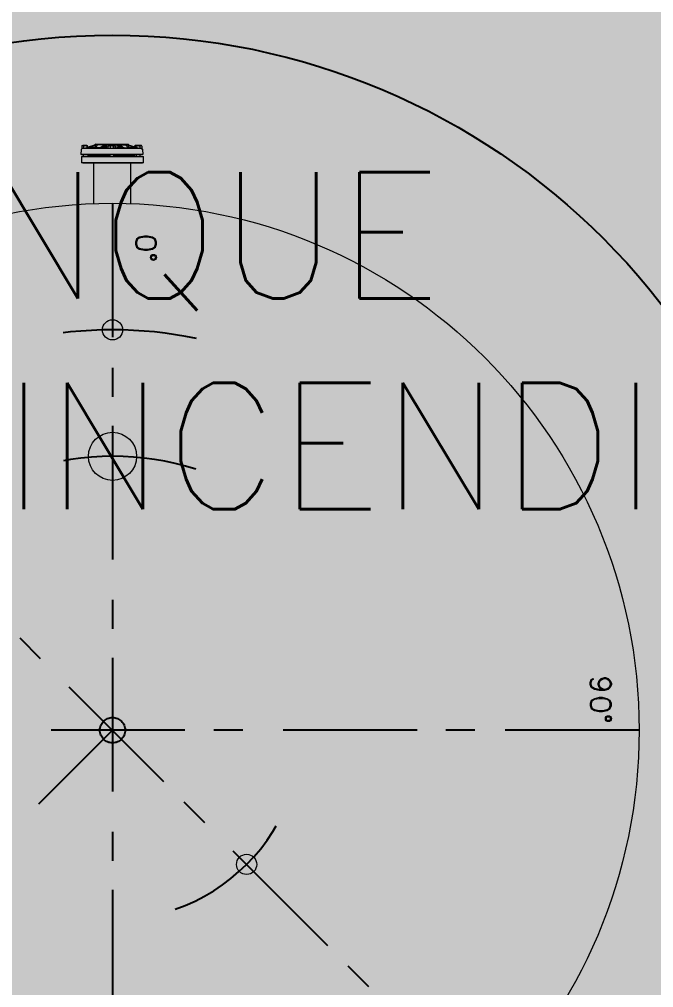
# Model space of a CAD drawing. Header units: millimetres. Extents: x 28 to 201, y 462 to 575.
# Drawn here: x 121.541 to 123.047, y 563.038 to 565.335 of the extents above; entities that cross this region are included whole.
import ezdxf

# ---------------------------------------------------------------- set-up
doc = ezdxf.new("R2010")
doc.units = ezdxf.units.MM
doc.linetypes.add('DASHDOT', pattern=[25.4, 12.7, -6.35, 0, -6.35])
for name, color, linetype in [('1- 3', 3, 'Continuous'), ('8 hatch 2', 104, 'Continuous'), ('ejes', 140, 'DASHDOT'), ('LINEA LIMITE DE ZONIFICACION', 2, 'Continuous')]:
    doc.layers.add(name, color=color, linetype=linetype)
doc.layers.add('3', color=3, linetype='Continuous', lineweight=30)
doc.styles.add('TEXTOS', font='romans.shx')

# ---------------------------------------------------------------- blocks, each defined once
blk = doc.blocks.new('tanke')
at = {"layer": '3', "lineweight": 20}
for points in [[(-0.0967, 1.1601), (-0.1012, 1.1553), (-0.1084, 1.1529), (-0.1109, 1.1529), (-0.1181, 1.1553), (-0.1226, 1.1601), (-0.125, 1.1674), (-0.125, 1.1698), (-0.1226, 1.1767), (-0.1181, 1.1815), (-0.1109, 1.184), (-0.1084, 1.184), (-0.1012, 1.1815), (-0.0967, 1.1767), (-0.0943, 1.1674), (-0.0943, 1.1553), (-0.0967, 1.1436), (-0.1012, 1.1363), (-0.1084, 1.1339), (-0.1133, 1.1339), (-0.1202, 1.1363), (-0.1226, 1.1412), (-0.1202, 1.1412), (-0.1181, 1.1363)], [(-0.1133, 1.1553), (-0.1202, 1.1601), (-0.1226, 1.1674), (-0.1226, 1.1698), (-0.1202, 1.1767), (-0.1133, 1.1815)], [(-0.1226, 1.1718), (-0.1181, 1.1791), (-0.1109, 1.1815), (-0.1084, 1.1815), (-0.1012, 1.1791), (-0.0967, 1.1718)], [(-0.106, 1.1815), (-0.0987, 1.1767), (-0.0967, 1.1674), (-0.0967, 1.1553), (-0.0987, 1.1436), (-0.1036, 1.1363)], [(-0.0632, 1.184), (-0.0705, 1.1815), (-0.0749, 1.1743), (-0.0773, 1.1626), (-0.0773, 1.1553), (-0.0749, 1.1436), (-0.0705, 1.1363), (-0.0632, 1.1339), (-0.0584, 1.1339), (-0.0515, 1.1363), (-0.0466, 1.1436), (-0.0442, 1.1553), (-0.0442, 1.1626), (-0.0466, 1.1743), (-0.0515, 1.1815), (-0.0584, 1.184), (-0.0632, 1.184)], [(-0.0681, 1.1815), (-0.0729, 1.1743), (-0.0749, 1.1626), (-0.0749, 1.1553), (-0.0729, 1.1436), (-0.0681, 1.1363)], [(-0.0515, 1.1791), (-0.0584, 1.1815), (-0.0632, 1.1815), (-0.0705, 1.1791)], [(-0.0535, 1.1363), (-0.0491, 1.1436), (-0.0466, 1.1553), (-0.0466, 1.1626), (-0.0491, 1.1743), (-0.0535, 1.1815)], [(-0.0967, 1.165), (-0.1012, 1.1577), (-0.1084, 1.1553), (-0.1109, 1.1553), (-0.1181, 1.1577), (-0.1226, 1.165)], [(-0.0967, 1.1674), (-0.0987, 1.1601), (-0.106, 1.1553)], [(-0.1012, 1.1387), (-0.1084, 1.1363), (-0.1133, 1.1363), (-0.1202, 1.1387)], [(-0.0705, 1.1387), (-0.0632, 1.1363), (-0.0584, 1.1363), (-0.0515, 1.1387)], [(-1.158, 0.1042), (-1.1652, 0.1018), (-1.1697, 0.0945), (-1.1721, 0.0828), (-1.1721, 0.0756), (-1.1697, 0.0634), (-1.1652, 0.0566), (-1.158, 0.0542), (-1.1531, 0.0542), (-1.1458, 0.0566), (-1.1414, 0.0634), (-1.139, 0.0756), (-1.139, 0.0828), (-1.1414, 0.0945), (-1.1458, 0.1018), (-1.1531, 0.1042), (-1.158, 0.1042)], [(-1.1628, 0.1018), (-1.1672, 0.0945), (-1.1697, 0.0828), (-1.1697, 0.0756), (-1.1672, 0.0634), (-1.1628, 0.0566)], [(-1.1458, 0.0994), (-1.1531, 0.1018), (-1.158, 0.1018), (-1.1652, 0.0994)], [(-1.1483, 0.0566), (-1.1434, 0.0634), (-1.1414, 0.0756), (-1.1414, 0.0828), (-1.1434, 0.0945), (-1.1483, 0.1018)], [(-1.3871, 0.0672), (-1.3867, 0.0685), (-1.3859, 0.0693)], [(-1.3859, 0.0693), (-1.3871, 0.0685)], [(-1.3657, 0.0721), (-1.3657, -0.0753)], [(-1.3613, -0.0737), (-1.3613, 0.0733)], [(-1.3463, 0.0733), (-1.3613, 0.0733)], [(-1.3588, 0.0733), (-1.3613, 0.0709)], [(-1.3463, 0.0733), (-1.3463, -0.0737)], [(-1.3463, -0.0709), (-1.3463, 0.0709)], [(-1.3883, 0.0398), (-1.3839, 0.0523)], [(-1.3871, 0.0685), (-1.3871, 0.0672)], [(-1.3867, 0.066), (-1.3871, 0.0668), (-1.3871, 0.0672)], [(-1.3871, 0.0608), (-1.3867, 0.0624), (-1.3863, 0.064), (-1.3859, 0.0652)], [(-1.3871, 0.0608), (-1.3871, 0.0608)], [(-1.3871, 0.0543), (-1.3867, 0.0555), (-1.3859, 0.0563)], [(-1.3871, 0.0543), (-1.3871, 0.0535)], [(-1.3871, 0.0535), (-1.3859, 0.0523)], [(-1.3859, 0.0652), (-1.3867, 0.066)], [(-1.3807, 0.0652), (-1.3859, 0.0652)], [(-1.3819, 0.0563), (-1.3859, 0.0563)], [(-1.3819, 0.0563), (-1.3859, 0.0563)], [(-1.3819, 0.0563), (-1.3859, 0.0563)], [(-1.3819, 0.0563), (-1.3859, 0.0563)], [(-1.3819, 0.0563), (-1.3859, 0.0563)], [(-1.3835, 0.0523), (-1.3859, 0.0523)], [(-1.3807, 0.0378), (-1.3807, 0.0382), (-1.3811, 0.0386), (-1.3815, 0.0386), (-1.3819, 0.039), (-1.3827, 0.039), (-1.3831, 0.039), (-1.3831, 0.0519)], [(-1.3807, 0.0026), (-1.3807, 0.0685)], [(-1.3613, 0.0656), (-1.3657, 0.0656)], [(-1.3657, 0.0559), (-1.3613, 0.0559)], [(-1.3649, 0.0034), (-1.3649, 0.0519)], [(-1.1652, 0.059), (-1.158, 0.0566), (-1.1531, 0.0566), (-1.1458, 0.059)], [(-1.3908, -0.0398), (-1.3908, 0.037)], [(-1.3891, 0.0361), (-1.3891, 0.0361), (-1.3891, 0.0353), (-1.3891, 0.0333), (-1.3895, 0.0325)], [(-1.3891, 0.0176), (-1.3891, 0.0176), (-1.3891, 0.0325), (-1.3895, 0.0325), (-1.3891, 0.0333), (-1.3891, 0.0353)], [(-1.3891, 0.0329), (-1.3895, 0.0325)], [(-1.3891, 0.0325), (-1.3895, 0.0325)], [(-1.3891, 0.0325), (-1.3895, 0.0325)], [(-1.3891, 0.039), (-1.3891, 0.0361), (-1.3891, 0.0366)], [(-1.3891, 0.0361), (-1.3891, 0.0361), (-1.3891, 0.0366), (-1.3887, 0.037)], [(-1.3891, 0.0361), (-1.3891, 0.0361)], [(-1.3819, 0.0361), (-1.3863, 0.0337), (-1.3891, 0.0325)], [(-1.3891, 0.0361), (-1.3891, 0.0353)], [(-1.3819, 0.0256), (-1.3819, 0.0361)], [(-1.3649, 0.0361), (-1.3657, 0.0361)], [(-1.2498, 0.0438), (-1.3463, 0.0438)], [(-1.3891, 0.0155), (-1.3891, 0.0123), (-1.3895, 0.0099)], [(-1.3895, 0.0099), (-1.3895, 0.0103), (-1.3895, 0.0107)], [(-1.3891, 0.0103), (-1.3895, 0.0099)], [(-1.3891, 0.0176), (-1.3871, 0.0184)], [(-1.3891, 0.0176), (-1.3891, 0.0176)], [(-1.3887, 0.0168), (-1.3891, 0.0168), (-1.3891, 0.0172), (-1.3891, 0.0176)], [(-1.3859, 0.0026), (-1.3867, 0.0038), (-1.3871, 0.0046), (-1.3871, 0.005), (-1.3867, 0.0063), (-1.3859, 0.0071)], [(-1.3859, 0.0071), (-1.3871, 0.0059)], [(-1.3871, 0.0059), (-1.3871, 0.005)], [(-1.3871, 0.005), (-1.3871, -0.0014)], [(-1.3867, -0.0002), (-1.3867, 0.0014), (-1.3859, 0.0026), (-1.3807, 0.0026), (-1.3807, 0.0022)], [(-1.3807, 0.0026), (-1.3859, 0.0026)], [(-1.3807, 0.0026), (-1.3859, 0.0026)], [(-1.3831, 0.0143), (-1.3831, 0.0208)], [(-1.3819, 0.0115), (-1.3815, 0.0115), (-1.3811, 0.0115), (-1.3811, 0.0119), (-1.3807, 0.0119)], [(-1.3819, 0.0071), (-1.3819, 0.0115)], [(-1.3807, 0.0026), (-1.3807, 0.0026)], [(-1.3807, -0.0055), (-1.3807, 0.0022)], [(-1.3613, 0.0034), (-1.3657, 0.0034)], [(-1.3891, -0.0131), (-1.3895, -0.0131)], [(-1.3891, -0.0188), (-1.3891, -0.0151), (-1.3895, -0.0131)], [(-1.3895, -0.0131), (-1.3895, -0.0135), (-1.3895, -0.0139)], [(-1.3891, -0.0208), (-1.3891, -0.0208), (-1.3891, -0.0353), (-1.3895, -0.0353), (-1.3891, -0.0366), (-1.3891, -0.0382)], [(-1.3891, -0.0168), (-1.3891, -0.0168)], [(-1.3887, -0.0196), (-1.3891, -0.0196), (-1.3891, -0.02), (-1.3891, -0.0204)], [(-1.3891, -0.0208), (-1.3871, -0.0212)], [(-1.3871, -0.0014), (-1.3867, -0.0002)], [(-1.3871, -0.0079), (-1.3867, -0.0071), (-1.3859, -0.0059)], [(-1.3871, -0.0079), (-1.3871, -0.0091)], [(-1.3871, -0.0091), (-1.3859, -0.0103)], [(-1.3807, -0.0103), (-1.3859, -0.0103)], [(-1.3831, -0.0176), (-1.3831, -0.0236)], [(-1.3819, -0.0155), (-1.3819, -0.0103)], [(-1.3819, -0.0143), (-1.3815, -0.0143), (-1.3815, -0.0147), (-1.3811, -0.0147), (-1.3807, -0.0147), (-1.3807, -0.0151)], [(-1.3807, -0.0055), (-1.3807, -0.0059)], [(-1.3807, -0.0713), (-1.3807, -0.0059)], [(-1.3657, -0.0067), (-1.3613, -0.0067)], [(-1.3649, -0.0551), (-1.3649, -0.0067)], [(-1.3891, -0.0361), (-1.3895, -0.0353)], [(-1.3891, -0.0353), (-1.3895, -0.0353)], [(-1.3891, -0.0353), (-1.3895, -0.0353)], [(-1.3891, -0.0394), (-1.3891, -0.0394), (-1.3891, -0.0382), (-1.3891, -0.0366), (-1.3895, -0.0353)], [(-1.3819, -0.039), (-1.3863, -0.037), (-1.3891, -0.0353)], [(-1.3891, -0.0394), (-1.3891, -0.0382)], [(-1.3891, -0.039), (-1.3891, -0.039), (-1.3891, -0.0394), (-1.3887, -0.0402)], [(-1.3891, -0.0394), (-1.3891, -0.0394), (-1.3891, -0.0422)], [(-1.3891, -0.0398), (-1.3839, -0.0551)], [(-1.3831, -0.0547), (-1.3831, -0.0418), (-1.3827, -0.0418), (-1.3819, -0.0418), (-1.3815, -0.0418), (-1.3811, -0.0414), (-1.3807, -0.0414), (-1.3807, -0.041)], [(-1.3819, -0.0289), (-1.3819, -0.039)], [(-1.3649, -0.0394), (-1.3657, -0.0394)], [(-1.2498, -0.0442), (-1.3463, -0.0442)], [(-1.3871, -0.0604), (-1.3863, -0.0596)], [(-1.3871, -0.0612), (-1.3871, -0.0604)], [(-1.3871, -0.0612), (-1.3867, -0.062), (-1.3863, -0.0628)], [(-1.3863, -0.0628), (-1.3867, -0.064), (-1.3871, -0.0652), (-1.3871, -0.066)], [(-1.3871, -0.0709), (-1.3871, -0.066)], [(-1.3871, -0.0664), (-1.3871, -0.0672), (-1.3867, -0.0685), (-1.3863, -0.0693)], [(-1.3863, -0.0628), (-1.3867, -0.064)], [(-1.3807, -0.0681), (-1.3867, -0.0681)], [(-1.3819, -0.0596), (-1.3863, -0.0596)], [(-1.3819, -0.0596), (-1.3859, -0.0596)], [(-1.3819, -0.0596), (-1.3859, -0.0596)], [(-1.3835, -0.0551), (-1.3839, -0.0551)], [(-1.3657, -0.0588), (-1.3613, -0.0588)], [(-1.3613, -0.0689), (-1.3657, -0.0689)], [(-1.3871, -0.0709), (-1.3871, -0.0709), (-1.3867, -0.0701)], [(-1.3871, -0.0717), (-1.3871, -0.0709)], [(-1.3871, -0.0709), (-1.3867, -0.0721), (-1.3863, -0.0729)], [(-1.3863, -0.0729), (-1.3871, -0.0717)], [(-1.3863, -0.0693), (-1.3867, -0.0701)], [(-1.3863, -0.0725), (-1.3807, -0.0725), (-1.3807, -0.0713)], [(-1.3613, -0.0737), (-1.3463, -0.0737)]]:
    blk.add_lwpolyline(points, dxfattribs=at)
for points, knots in [([(0, 1.2498), (-0.6905, 1.2498), (-1.2502, 0.6902), (-1.2502, 0), (-1.2502, -0.6902), (-0.6905, -1.2498), (0, -1.2498), (0.6905, -1.2498), (1.2502, -0.6902), (1.2502, 0), (1.2502, 0.6902), (0.6905, 1.2498), (0, 1.2498)], [0, 0, 0, 0, 1, 1, 1, 2, 2, 2, 3, 3, 3, 4, 4, 4, 4]), ([(-0.0204, 1.1769), (-0.0204, 1.1808), (-0.0236, 1.184), (-0.0275, 1.184), (-0.0314, 1.184), (-0.0345, 1.1808), (-0.0345, 1.1769), (-0.0345, 1.173), (-0.0314, 1.1698), (-0.0275, 1.1698), (-0.0236, 1.1698), (-0.0204, 1.173), (-0.0204, 1.1769)], [0, 0, 0, 0, 1, 1, 1, 2, 2, 2, 3, 3, 3, 4, 4, 4, 4]), ([(-0.0228, 1.1769), (-0.0228, 1.1795), (-0.0249, 1.1815), (-0.0275, 1.1815), (-0.03, 1.1815), (-0.0321, 1.1795), (-0.0321, 1.1769), (-0.0321, 1.1743), (-0.03, 1.1723), (-0.0275, 1.1723), (-0.0249, 1.1723), (-0.0228, 1.1743), (-0.0228, 1.1769)], [0, 0, 0, 0, 1, 1, 1, 2, 2, 2, 3, 3, 3, 4, 4, 4, 4]), ([(0.3183, 0.3423), (0.305, 0.3423), (0.2942, 0.3315), (0.2942, 0.3183), (0.2942, 0.305), (0.305, 0.2942), (0.3183, 0.2942), (0.3315, 0.2942), (0.3423, 0.305), (0.3423, 0.3183), (0.3423, 0.3315), (0.3315, 0.3423), (0.3183, 0.3423)], [0, 0, 0, 0, 1, 1, 1, 2, 2, 2, 3, 3, 3, 4, 4, 4, 4]), ([(-1.1147, 0.0972), (-1.1147, 0.1011), (-1.1179, 0.1042), (-1.1218, 0.1042), (-1.1257, 0.1042), (-1.1289, 0.1011), (-1.1289, 0.0972), (-1.1289, 0.0933), (-1.1257, 0.0901), (-1.1218, 0.0901), (-1.1179, 0.0901), (-1.1147, 0.0933), (-1.1147, 0.0972)], [0, 0, 0, 0, 1, 1, 1, 2, 2, 2, 3, 3, 3, 4, 4, 4, 4]), ([(-1.1172, 0.0972), (-1.1172, 0.0997), (-1.1192, 0.1018), (-1.1218, 0.1018), (-1.1244, 0.1018), (-1.1264, 0.0997), (-1.1264, 0.0972), (-1.1264, 0.0946), (-1.1244, 0.0925), (-1.1218, 0.0925), (-1.1192, 0.0925), (-1.1172, 0.0946), (-1.1172, 0.0972)], [0, 0, 0, 0, 1, 1, 1, 2, 2, 2, 3, 3, 3, 4, 4, 4, 4]), ([(-1.3859, 0.0693), (-1.3859, 0.0693), (-1.3867, 0.0685), (-1.3867, 0.0685), (-1.3867, 0.0685), (-1.3871, 0.0672), (-1.3871, 0.0672), (-1.3871, 0.0672), (-1.3867, 0.0685), (-1.3867, 0.0685), (-1.3867, 0.0685), (-1.3859, 0.0693), (-1.3859, 0.0693), (-1.3859, 0.0693), (-1.3807, 0.0693), (-1.3807, 0.0693), (-1.3807, 0.0693), (-1.3807, 0.0685), (-1.3807, 0.0685)], [0, 0, 0, 0, 1, 1, 1, 2, 2, 2, 3, 3, 3, 4, 4, 4, 5, 5, 5, 6, 6, 6, 6]), ([(-1.3807, 0.0685), (-1.3807, 0.0685), (-1.3782, 0.0709), (-1.3782, 0.0709), (-1.3782, 0.0709), (-1.3807, 0.0685), (-1.3807, 0.0685), (-1.3807, 0.0685), (-1.3782, 0.0709), (-1.3782, 0.0709), (-1.3782, 0.0709), (-1.3657, 0.0721), (-1.3657, 0.0721)], [0, 0, 0, 0, 1, 1, 1, 2, 2, 2, 3, 3, 3, 4, 4, 4, 4]), ([(-1.3613, 0.0709), (-1.3613, 0.0709), (-1.3613, -0.0737), (-1.3613, -0.0737), (-1.3613, -0.0737), (-1.3613, 0.0709), (-1.3613, 0.0709)], [0, 0, 0, 0, 1, 1, 1, 2, 2, 2, 2]), ([(-1.3807, 0.0576), (-1.3807, 0.0576), (-1.3831, 0.0519), (-1.3831, 0.0519), (-1.3831, 0.0519), (-1.3807, 0.0576), (-1.3807, 0.0576), (-1.3807, 0.0576), (-1.3831, 0.0519), (-1.3831, 0.0519), (-1.3831, 0.0519), (-1.3883, 0.0361), (-1.3883, 0.0361), (-1.3883, 0.0361), (-1.3887, 0.0345), (-1.3887, 0.0345), (-1.3887, 0.0345), (-1.3891, 0.0337), (-1.3891, 0.0337)], [0, 0, 0, 0, 1, 1, 1, 2, 2, 2, 3, 3, 3, 4, 4, 4, 5, 5, 5, 6, 6, 6, 6]), ([(-1.3891, 0.0361), (-1.3891, 0.0361), (-1.3891, 0.0361), (-1.3891, 0.0361), (-1.3891, 0.0361), (-1.3891, 0.0366), (-1.3891, 0.0366), (-1.3891, 0.0366), (-1.3887, 0.037), (-1.3887, 0.037), (-1.3887, 0.037), (-1.3883, 0.0382), (-1.3883, 0.0382), (-1.3883, 0.0382), (-1.3831, 0.0535), (-1.3831, 0.0535), (-1.3831, 0.0535), (-1.3883, 0.0382), (-1.3883, 0.0382), (-1.3883, 0.0382), (-1.3887, 0.037), (-1.3887, 0.037)], [0, 0, 0, 0, 1, 1, 1, 2, 2, 2, 3, 3, 3, 4, 4, 4, 5, 5, 5, 6, 6, 6, 7, 7, 7, 7]), ([(-1.3807, 0.0612), (-1.3807, 0.0612), (-1.3831, 0.0535), (-1.3831, 0.0535), (-1.3831, 0.0535), (-1.3807, 0.0612), (-1.3807, 0.0612), (-1.3807, 0.0612), (-1.3831, 0.0535), (-1.3831, 0.0535), (-1.3831, 0.0535), (-1.3883, 0.0382), (-1.3883, 0.0382)], [0, 0, 0, 0, 1, 1, 1, 2, 2, 2, 3, 3, 3, 4, 4, 4, 4]), ([(-1.3871, 0.0672), (-1.3871, 0.0672), (-1.3871, 0.0608), (-1.3871, 0.0608), (-1.3871, 0.0608), (-1.3871, 0.0672), (-1.3871, 0.0672), (-1.3871, 0.0672), (-1.3871, 0.0608), (-1.3871, 0.0608), (-1.3871, 0.0608), (-1.3867, 0.0596), (-1.3867, 0.0596), (-1.3867, 0.0596), (-1.3867, 0.058), (-1.3867, 0.058), (-1.3867, 0.058), (-1.3859, 0.0563), (-1.3859, 0.0563), (-1.3859, 0.0563), (-1.3867, 0.058), (-1.3867, 0.058), (-1.3867, 0.058), (-1.3867, 0.0596), (-1.3867, 0.0596), (-1.3867, 0.0596), (-1.3871, 0.0608), (-1.3871, 0.0608)], [0, 0, 0, 0, 1, 1, 1, 2, 2, 2, 3, 3, 3, 4, 4, 4, 5, 5, 5, 6, 6, 6, 7, 7, 7, 8, 8, 8, 9, 9, 9, 9]), ([(-1.3871, 0.0608), (-1.3871, 0.0608), (-1.3871, 0.0543), (-1.3871, 0.0543), (-1.3871, 0.0543), (-1.3871, 0.0608), (-1.3871, 0.0608), (-1.3871, 0.0608), (-1.3871, 0.0543), (-1.3871, 0.0543), (-1.3871, 0.0543), (-1.3871, 0.0539), (-1.3871, 0.0539), (-1.3871, 0.0539), (-1.3867, 0.0531), (-1.3867, 0.0531), (-1.3867, 0.0531), (-1.3859, 0.0523), (-1.3859, 0.0523), (-1.3859, 0.0523), (-1.3867, 0.0531), (-1.3867, 0.0531), (-1.3867, 0.0531), (-1.3871, 0.0539), (-1.3871, 0.0539), (-1.3871, 0.0539), (-1.3871, 0.0543), (-1.3871, 0.0543)], [0, 0, 0, 0, 1, 1, 1, 2, 2, 2, 3, 3, 3, 4, 4, 4, 5, 5, 5, 6, 6, 6, 7, 7, 7, 8, 8, 8, 9, 9, 9, 9]), ([(-1.3859, 0.0563), (-1.3859, 0.0563), (-1.3867, 0.0555), (-1.3867, 0.0555), (-1.3867, 0.0555), (-1.3871, 0.0543), (-1.3871, 0.0543), (-1.3871, 0.0543), (-1.3867, 0.0555), (-1.3867, 0.0555), (-1.3867, 0.0555), (-1.3859, 0.0563), (-1.3859, 0.0563)], [0, 0, 0, 0, 1, 1, 1, 2, 2, 2, 3, 3, 3, 4, 4, 4, 4]), ([(-1.3613, 0.0547), (-1.3613, 0.0547), (-1.3637, 0.0519), (-1.3637, 0.0519), (-1.3637, 0.0519), (-1.3613, 0.0547), (-1.3613, 0.0547), (-1.3613, 0.0547), (-1.3637, 0.0519), (-1.3637, 0.0519), (-1.3637, 0.0519), (-1.3649, 0.0519), (-1.3649, 0.0519)], [0, 0, 0, 0, 1, 1, 1, 2, 2, 2, 3, 3, 3, 4, 4, 4, 4]), ([(-0.6498, 0.0571), (-0.6814, 0.0571), (-0.707, 0.0316), (-0.707, 0), (-0.707, -0.0316), (-0.6814, -0.0571), (-0.6498, -0.0571), (-0.6183, -0.0571), (-0.5927, -0.0316), (-0.5927, 0), (-0.5927, 0.0316), (-0.6183, 0.0571), (-0.6498, 0.0571)], [0, 0, 0, 0, 1, 1, 1, 2, 2, 2, 3, 3, 3, 4, 4, 4, 4]), ([(-1.3875, 0.0402), (-1.3875, 0.0402), (-1.3891, 0.039), (-1.3891, 0.039), (-1.3891, 0.039), (-1.3908, 0.037), (-1.3908, 0.037), (-1.3908, 0.037), (-1.3891, 0.039), (-1.3891, 0.039), (-1.3891, 0.039), (-1.3908, 0.037), (-1.3908, 0.037)], [0, 0, 0, 0, 1, 1, 1, 2, 2, 2, 3, 3, 3, 4, 4, 4, 4]), ([(-1.3891, 0.0329), (-1.3891, 0.0329), (-1.3895, 0.0325), (-1.3895, 0.0325), (-1.3895, 0.0325), (-1.3891, 0.0329), (-1.3891, 0.0329)], [0, 0, 0, 0, 1, 1, 1, 2, 2, 2, 2]), ([(-1.3891, 0.0329), (-1.3891, 0.0329), (-1.3891, 0.0325), (-1.3891, 0.0325), (-1.3891, 0.0325), (-1.3891, 0.0329), (-1.3891, 0.0329), (-1.3891, 0.0329), (-1.3891, 0.0325), (-1.3891, 0.0325)], [0, 0, 0, 0, 1, 1, 1, 2, 2, 2, 3, 3, 3, 3]), ([(-1.3891, 0.0176), (-1.3891, 0.0176), (-1.3891, 0.0176), (-1.3891, 0.0176), (-1.3891, 0.0176), (-1.3891, 0.0172), (-1.3891, 0.0172), (-1.3891, 0.0172), (-1.3891, 0.0168), (-1.3891, 0.0168), (-1.3891, 0.0168), (-1.3887, 0.0168), (-1.3887, 0.0168), (-1.3887, 0.0168), (-1.3883, 0.0172), (-1.3883, 0.0172), (-1.3883, 0.0172), (-1.3831, 0.024), (-1.3831, 0.024), (-1.3831, 0.024), (-1.3883, 0.0172), (-1.3883, 0.0172), (-1.3883, 0.0172), (-1.3887, 0.0168), (-1.3887, 0.0168)], [0, 0, 0, 0, 1, 1, 1, 2, 2, 2, 3, 3, 3, 4, 4, 4, 5, 5, 5, 6, 6, 6, 7, 7, 7, 8, 8, 8, 8]), ([(-1.3883, 0.0361), (-1.3883, 0.0361), (-1.3831, 0.039), (-1.3831, 0.039), (-1.3831, 0.039), (-1.3819, 0.0361), (-1.3819, 0.0361), (-1.3819, 0.0361), (-1.3831, 0.039), (-1.3831, 0.039), (-1.3831, 0.039), (-1.3819, 0.0361), (-1.3819, 0.0361)], [0, 0, 0, 0, 1, 1, 1, 2, 2, 2, 3, 3, 3, 4, 4, 4, 4]), ([(-1.3807, 0.0293), (-1.3807, 0.0293), (-1.3831, 0.024), (-1.3831, 0.024), (-1.3831, 0.024), (-1.3807, 0.0293), (-1.3807, 0.0293), (-1.3807, 0.0293), (-1.3831, 0.024), (-1.3831, 0.024), (-1.3831, 0.024), (-1.3883, 0.0172), (-1.3883, 0.0172)], [0, 0, 0, 0, 1, 1, 1, 2, 2, 2, 3, 3, 3, 4, 4, 4, 4]), ([(-1.3807, 0.0378), (-1.3807, 0.0378), (-1.3819, 0.0361), (-1.3819, 0.0361), (-1.3819, 0.0361), (-1.3807, 0.0378), (-1.3807, 0.0378), (-1.3807, 0.0378), (-1.3819, 0.0361), (-1.3819, 0.0361)], [0, 0, 0, 0, 1, 1, 1, 2, 2, 2, 3, 3, 3, 3]), ([(-0.9499, 0.024), (-0.9632, 0.024), (-0.974, 0.0133), (-0.974, 0), (-0.974, -0.0133), (-0.9632, -0.024), (-0.9499, -0.024), (-0.9366, -0.024), (-0.9259, -0.0133), (-0.9259, 0), (-0.9259, 0.0133), (-0.9366, 0.024), (-0.9499, 0.024)], [0, 0, 0, 0, 1, 1, 1, 2, 2, 2, 3, 3, 3, 4, 4, 4, 4]), ([(-1.3895, 0.0099), (-1.3895, 0.0099), (-1.3891, 0.0123), (-1.3891, 0.0123), (-1.3891, 0.0123), (-1.3891, 0.0155), (-1.3891, 0.0155), (-1.3891, 0.0155), (-1.3891, 0.0176), (-1.3891, 0.0176), (-1.3891, 0.0176), (-1.3891, 0.0155), (-1.3891, 0.0155)], [0, 0, 0, 0, 1, 1, 1, 2, 2, 2, 3, 3, 3, 4, 4, 4, 4]), ([(-1.3895, 0.0107), (-1.3895, 0.0107), (-1.3895, 0.0103), (-1.3895, 0.0103), (-1.3895, 0.0103), (-1.3895, 0.0099), (-1.3895, 0.0099), (-1.3895, 0.0099), (-1.3895, 0.0103), (-1.3895, 0.0103), (-1.3895, 0.0103), (-1.3895, 0.0107), (-1.3895, 0.0107)], [0, 0, 0, 0, 1, 1, 1, 2, 2, 2, 3, 3, 3, 4, 4, 4, 4]), ([(-1.3807, 0.0216), (-1.3807, 0.0216), (-1.3831, 0.0208), (-1.3831, 0.0208), (-1.3831, 0.0208), (-1.3807, 0.0216), (-1.3807, 0.0216), (-1.3807, 0.0216), (-1.3831, 0.0208), (-1.3831, 0.0208), (-1.3831, 0.0208), (-1.3883, 0.0135), (-1.3883, 0.0135), (-1.3883, 0.0135), (-1.3887, 0.0123), (-1.3887, 0.0123), (-1.3887, 0.0123), (-1.3891, 0.0115), (-1.3891, 0.0115)], [0, 0, 0, 0, 1, 1, 1, 2, 2, 2, 3, 3, 3, 4, 4, 4, 5, 5, 5, 6, 6, 6, 6]), ([(-1.3831, 0.0143), (-1.3831, 0.0143), (-1.3819, 0.0115), (-1.3819, 0.0115), (-1.3819, 0.0115), (-1.3831, 0.0143), (-1.3831, 0.0143), (-1.3831, 0.0143), (-1.3819, 0.0115), (-1.3819, 0.0115), (-1.3819, 0.0115), (-1.3863, 0.0107), (-1.3863, 0.0107), (-1.3863, 0.0107), (-1.3891, 0.0103), (-1.3891, 0.0103)], [0, 0, 0, 0, 1, 1, 1, 2, 2, 2, 3, 3, 3, 4, 4, 4, 5, 5, 5, 5]), ([(-1.3891, 0.0107), (-1.3891, 0.0107), (-1.3891, 0.0103), (-1.3891, 0.0103), (-1.3891, 0.0103), (-1.3891, 0.0107), (-1.3891, 0.0107), (-1.3891, 0.0107), (-1.3891, 0.0103), (-1.3891, 0.0103), (-1.3891, 0.0103), (-1.3891, -0.0155), (-1.3891, -0.0155)], [0, 0, 0, 0, 1, 1, 1, 2, 2, 2, 3, 3, 3, 4, 4, 4, 4]), ([(-1.3883, 0.0135), (-1.3883, 0.0135), (-1.3831, 0.0143), (-1.3831, 0.0143), (-1.3831, 0.0143), (-1.3807, 0.0119), (-1.3807, 0.0119), (-1.3807, 0.0119), (-1.3831, 0.0143), (-1.3831, 0.0143), (-1.3831, 0.0143), (-1.3807, 0.0119), (-1.3807, 0.0119)], [0, 0, 0, 0, 1, 1, 1, 2, 2, 2, 3, 3, 3, 4, 4, 4, 4]), ([(-1.3807, 0.0071), (-1.3807, 0.0071), (-1.3859, 0.0071), (-1.3859, 0.0071), (-1.3859, 0.0071), (-1.3867, 0.0063), (-1.3867, 0.0063), (-1.3867, 0.0063), (-1.3871, 0.005), (-1.3871, 0.005), (-1.3871, 0.005), (-1.3867, 0.0063), (-1.3867, 0.0063), (-1.3867, 0.0063), (-1.3859, 0.0071), (-1.3859, 0.0071)], [0, 0, 0, 0, 1, 1, 1, 2, 2, 2, 3, 3, 3, 4, 4, 4, 5, 5, 5, 5]), ([(-1.3859, 0.0071), (-1.3859, 0.0071), (-1.3867, 0.0063), (-1.3867, 0.0063), (-1.3867, 0.0063), (-1.3871, 0.005), (-1.3871, 0.005), (-1.3871, 0.005), (-1.3871, 0.0046), (-1.3871, 0.0046), (-1.3871, 0.0046), (-1.3867, 0.0038), (-1.3867, 0.0038), (-1.3867, 0.0038), (-1.3859, 0.0026), (-1.3859, 0.0026), (-1.3859, 0.0026), (-1.3867, 0.0038), (-1.3867, 0.0038), (-1.3867, 0.0038), (-1.3871, 0.0046), (-1.3871, 0.0046), (-1.3871, 0.0046), (-1.3871, 0.005), (-1.3871, 0.005), (-1.3871, 0.005), (-1.3867, 0.0063), (-1.3867, 0.0063), (-1.3867, 0.0063), (-1.3859, 0.0071), (-1.3859, 0.0071)], [0, 0, 0, 0, 1, 1, 1, 2, 2, 2, 3, 3, 3, 4, 4, 4, 5, 5, 5, 6, 6, 6, 7, 7, 7, 8, 8, 8, 9, 9, 9, 10, 10, 10, 10]), ([(-1.3859, -0.0059), (-1.3859, -0.0059), (-1.3863, -0.0046), (-1.3863, -0.0046), (-1.3863, -0.0046), (-1.3867, -0.0034), (-1.3867, -0.0034), (-1.3867, -0.0034), (-1.3871, -0.0018), (-1.3871, -0.0018), (-1.3871, -0.0018), (-1.3871, -0.0014), (-1.3871, -0.0014), (-1.3871, -0.0014), (-1.3867, -0.0002), (-1.3867, -0.0002), (-1.3867, -0.0002), (-1.3867, 0.0014), (-1.3867, 0.0014), (-1.3867, 0.0014), (-1.3859, 0.0026), (-1.3859, 0.0026), (-1.3859, 0.0026), (-1.3807, 0.0026), (-1.3807, 0.0026), (-1.3807, 0.0026), (-1.3859, 0.0026), (-1.3859, 0.0026)], [0, 0, 0, 0, 1, 1, 1, 2, 2, 2, 3, 3, 3, 4, 4, 4, 5, 5, 5, 6, 6, 6, 7, 7, 7, 8, 8, 8, 9, 9, 9, 9]), ([(-1.3895, -0.0131), (-1.3895, -0.0131), (-1.3891, -0.0151), (-1.3891, -0.0151), (-1.3891, -0.0151), (-1.3891, -0.0188), (-1.3891, -0.0188), (-1.3891, -0.0188), (-1.3891, -0.0208), (-1.3891, -0.0208), (-1.3891, -0.0208), (-1.3891, -0.0204), (-1.3891, -0.0204), (-1.3891, -0.0204), (-1.3891, -0.0208), (-1.3891, -0.0208), (-1.3891, -0.0208), (-1.3891, -0.0188), (-1.3891, -0.0188)], [0, 0, 0, 0, 1, 1, 1, 2, 2, 2, 3, 3, 3, 4, 4, 4, 5, 5, 5, 6, 6, 6, 6]), ([(-1.3895, -0.0139), (-1.3895, -0.0139), (-1.3895, -0.0135), (-1.3895, -0.0135), (-1.3895, -0.0135), (-1.3895, -0.0131), (-1.3895, -0.0131), (-1.3895, -0.0131), (-1.3895, -0.0135), (-1.3895, -0.0135), (-1.3895, -0.0135), (-1.3895, -0.0139), (-1.3895, -0.0139)], [0, 0, 0, 0, 1, 1, 1, 2, 2, 2, 3, 3, 3, 4, 4, 4, 4]), ([(-1.3891, -0.0139), (-1.3891, -0.0139), (-1.3891, -0.0131), (-1.3891, -0.0131), (-1.3891, -0.0131), (-1.3891, -0.0139), (-1.3891, -0.0139), (-1.3891, -0.0139), (-1.3891, -0.0131), (-1.3891, -0.0131)], [0, 0, 0, 0, 1, 1, 1, 2, 2, 2, 3, 3, 3, 3]), ([(-1.3831, -0.0176), (-1.3831, -0.0176), (-1.3819, -0.0143), (-1.3819, -0.0143), (-1.3819, -0.0143), (-1.3831, -0.0176), (-1.3831, -0.0176), (-1.3831, -0.0176), (-1.3819, -0.0143), (-1.3819, -0.0143), (-1.3819, -0.0143), (-1.3863, -0.0135), (-1.3863, -0.0135), (-1.3863, -0.0135), (-1.3891, -0.0131), (-1.3891, -0.0131)], [0, 0, 0, 0, 1, 1, 1, 2, 2, 2, 3, 3, 3, 4, 4, 4, 5, 5, 5, 5]), ([(-1.3807, -0.0248), (-1.3807, -0.0248), (-1.3831, -0.0236), (-1.3831, -0.0236), (-1.3831, -0.0236), (-1.3807, -0.0248), (-1.3807, -0.0248), (-1.3807, -0.0248), (-1.3831, -0.0236), (-1.3831, -0.0236), (-1.3831, -0.0236), (-1.3883, -0.0164), (-1.3883, -0.0164), (-1.3883, -0.0164), (-1.3887, -0.0155), (-1.3887, -0.0155), (-1.3887, -0.0155), (-1.3891, -0.0147), (-1.3891, -0.0147)], [0, 0, 0, 0, 1, 1, 1, 2, 2, 2, 3, 3, 3, 4, 4, 4, 5, 5, 5, 6, 6, 6, 6]), ([(-1.3891, -0.0208), (-1.3891, -0.0208), (-1.3891, -0.0204), (-1.3891, -0.0204), (-1.3891, -0.0204), (-1.3891, -0.02), (-1.3891, -0.02), (-1.3891, -0.02), (-1.3891, -0.0196), (-1.3891, -0.0196), (-1.3891, -0.0196), (-1.3887, -0.0196), (-1.3887, -0.0196), (-1.3887, -0.0196), (-1.3883, -0.02), (-1.3883, -0.02), (-1.3883, -0.02), (-1.3831, -0.0273), (-1.3831, -0.0273), (-1.3831, -0.0273), (-1.3883, -0.02), (-1.3883, -0.02), (-1.3883, -0.02), (-1.3887, -0.0196), (-1.3887, -0.0196)], [0, 0, 0, 0, 1, 1, 1, 2, 2, 2, 3, 3, 3, 4, 4, 4, 5, 5, 5, 6, 6, 6, 7, 7, 7, 8, 8, 8, 8]), ([(-1.3891, -0.0208), (-1.3891, -0.0208), (-1.3891, -0.0204), (-1.3891, -0.0204), (-1.3891, -0.0204), (-1.3891, -0.0208), (-1.3891, -0.0208), (-1.3891, -0.0208), (-1.3891, -0.0204), (-1.3891, -0.0204)], [0, 0, 0, 0, 1, 1, 1, 2, 2, 2, 3, 3, 3, 3]), ([(-1.3883, -0.0164), (-1.3883, -0.0164), (-1.3831, -0.0176), (-1.3831, -0.0176), (-1.3831, -0.0176), (-1.3807, -0.0151), (-1.3807, -0.0151), (-1.3807, -0.0151), (-1.3831, -0.0176), (-1.3831, -0.0176), (-1.3831, -0.0176), (-1.3807, -0.0151), (-1.3807, -0.0151)], [0, 0, 0, 0, 1, 1, 1, 2, 2, 2, 3, 3, 3, 4, 4, 4, 4]), ([(-1.3807, -0.0325), (-1.3807, -0.0325), (-1.3831, -0.0273), (-1.3831, -0.0273), (-1.3831, -0.0273), (-1.3807, -0.0325), (-1.3807, -0.0325), (-1.3807, -0.0325), (-1.3831, -0.0273), (-1.3831, -0.0273), (-1.3831, -0.0273), (-1.3883, -0.02), (-1.3883, -0.02)], [0, 0, 0, 0, 1, 1, 1, 2, 2, 2, 3, 3, 3, 4, 4, 4, 4]), ([(-1.3871, -0.0014), (-1.3871, -0.0014), (-1.3871, -0.0079), (-1.3871, -0.0079), (-1.3871, -0.0079), (-1.3871, -0.0014), (-1.3871, -0.0014), (-1.3871, -0.0014), (-1.3871, -0.0079), (-1.3871, -0.0079), (-1.3871, -0.0079), (-1.3871, -0.0083), (-1.3871, -0.0083), (-1.3871, -0.0083), (-1.3867, -0.0091), (-1.3867, -0.0091), (-1.3867, -0.0091), (-1.3859, -0.0103), (-1.3859, -0.0103), (-1.3859, -0.0103), (-1.3867, -0.0091), (-1.3867, -0.0091), (-1.3867, -0.0091), (-1.3871, -0.0083), (-1.3871, -0.0083), (-1.3871, -0.0083), (-1.3871, -0.0079), (-1.3871, -0.0079)], [0, 0, 0, 0, 1, 1, 1, 2, 2, 2, 3, 3, 3, 4, 4, 4, 5, 5, 5, 6, 6, 6, 7, 7, 7, 8, 8, 8, 9, 9, 9, 9]), ([(-1.3859, -0.0059), (-1.3859, -0.0059), (-1.3867, -0.0071), (-1.3867, -0.0071), (-1.3867, -0.0071), (-1.3871, -0.0079), (-1.3871, -0.0079), (-1.3871, -0.0079), (-1.3867, -0.0071), (-1.3867, -0.0071), (-1.3867, -0.0071), (-1.3859, -0.0059), (-1.3859, -0.0059), (-1.3859, -0.0059), (-1.3807, -0.0059), (-1.3807, -0.0059)], [0, 0, 0, 0, 1, 1, 1, 2, 2, 2, 3, 3, 3, 4, 4, 4, 5, 5, 5, 5]), ([(-1.3908, -0.0398), (-1.3908, -0.0398), (-1.3891, -0.0422), (-1.3891, -0.0422), (-1.3891, -0.0422), (-1.3908, -0.0398), (-1.3908, -0.0398), (-1.3908, -0.0398), (-1.3891, -0.0422), (-1.3891, -0.0422)], [0, 0, 0, 0, 1, 1, 1, 2, 2, 2, 3, 3, 3, 3]), ([(-1.3891, -0.0361), (-1.3891, -0.0361), (-1.3895, -0.0353), (-1.3895, -0.0353), (-1.3895, -0.0353), (-1.3891, -0.0361), (-1.3891, -0.0361)], [0, 0, 0, 0, 1, 1, 1, 2, 2, 2, 2]), ([(-1.3891, -0.0361), (-1.3891, -0.0361), (-1.3891, -0.0353), (-1.3891, -0.0353), (-1.3891, -0.0353), (-1.3891, -0.0361), (-1.3891, -0.0361), (-1.3891, -0.0361), (-1.3891, -0.0353), (-1.3891, -0.0353)], [0, 0, 0, 0, 1, 1, 1, 2, 2, 2, 3, 3, 3, 3]), ([(-1.3891, -0.0366), (-1.3891, -0.0366), (-1.3887, -0.0378), (-1.3887, -0.0378), (-1.3887, -0.0378), (-1.3883, -0.039), (-1.3883, -0.039), (-1.3883, -0.039), (-1.3883, -0.0394), (-1.3883, -0.0394), (-1.3883, -0.0394), (-1.3831, -0.0547), (-1.3831, -0.0547), (-1.3831, -0.0547), (-1.3807, -0.0608), (-1.3807, -0.0608), (-1.3807, -0.0608), (-1.3831, -0.0547), (-1.3831, -0.0547), (-1.3831, -0.0547), (-1.3807, -0.0608), (-1.3807, -0.0608)], [0, 0, 0, 0, 1, 1, 1, 2, 2, 2, 3, 3, 3, 4, 4, 4, 5, 5, 5, 6, 6, 6, 7, 7, 7, 7]), ([(-1.3891, -0.0394), (-1.3891, -0.0394), (-1.3891, -0.039), (-1.3891, -0.039), (-1.3891, -0.039), (-1.3891, -0.0394), (-1.3891, -0.0394), (-1.3891, -0.0394), (-1.3891, -0.039), (-1.3891, -0.039)], [0, 0, 0, 0, 1, 1, 1, 2, 2, 2, 3, 3, 3, 3]), ([(-1.3891, -0.0394), (-1.3891, -0.0394), (-1.3891, -0.039), (-1.3891, -0.039), (-1.3891, -0.039), (-1.3891, -0.0394), (-1.3891, -0.0394), (-1.3891, -0.0394), (-1.3887, -0.0402), (-1.3887, -0.0402), (-1.3887, -0.0402), (-1.3883, -0.0414), (-1.3883, -0.0414), (-1.3883, -0.0414), (-1.3831, -0.0563), (-1.3831, -0.0563), (-1.3831, -0.0563), (-1.3883, -0.0414), (-1.3883, -0.0414), (-1.3883, -0.0414), (-1.3887, -0.0402), (-1.3887, -0.0402)], [0, 0, 0, 0, 1, 1, 1, 2, 2, 2, 3, 3, 3, 4, 4, 4, 5, 5, 5, 6, 6, 6, 7, 7, 7, 7]), ([(-1.3883, -0.0394), (-1.3883, -0.0394), (-1.3831, -0.0418), (-1.3831, -0.0418), (-1.3831, -0.0418), (-1.3819, -0.039), (-1.3819, -0.039), (-1.3819, -0.039), (-1.3831, -0.0418), (-1.3831, -0.0418), (-1.3831, -0.0418), (-1.3819, -0.039), (-1.3819, -0.039)], [0, 0, 0, 0, 1, 1, 1, 2, 2, 2, 3, 3, 3, 4, 4, 4, 4]), ([(-1.3807, -0.0644), (-1.3807, -0.0644), (-1.3831, -0.0563), (-1.3831, -0.0563), (-1.3831, -0.0563), (-1.3807, -0.0644), (-1.3807, -0.0644), (-1.3807, -0.0644), (-1.3831, -0.0563), (-1.3831, -0.0563), (-1.3831, -0.0563), (-1.3883, -0.0414), (-1.3883, -0.0414)], [0, 0, 0, 0, 1, 1, 1, 2, 2, 2, 3, 3, 3, 4, 4, 4, 4]), ([(-1.3807, -0.041), (-1.3807, -0.041), (-1.3819, -0.039), (-1.3819, -0.039), (-1.3819, -0.039), (-1.3807, -0.041), (-1.3807, -0.041), (-1.3807, -0.041), (-1.3819, -0.039), (-1.3819, -0.039)], [0, 0, 0, 0, 1, 1, 1, 2, 2, 2, 3, 3, 3, 3]), ([(-1.3871, -0.066), (-1.3871, -0.066), (-1.3871, -0.0612), (-1.3871, -0.0612), (-1.3871, -0.0612), (-1.3871, -0.066), (-1.3871, -0.066), (-1.3871, -0.066), (-1.3871, -0.0612), (-1.3871, -0.0612), (-1.3871, -0.0612), (-1.3871, -0.0608), (-1.3871, -0.0608), (-1.3871, -0.0608), (-1.3867, -0.0604), (-1.3867, -0.0604), (-1.3867, -0.0604), (-1.3863, -0.0596), (-1.3863, -0.0596), (-1.3863, -0.0596), (-1.3867, -0.0604), (-1.3867, -0.0604), (-1.3867, -0.0604), (-1.3871, -0.0608), (-1.3871, -0.0608), (-1.3871, -0.0608), (-1.3871, -0.0612), (-1.3871, -0.0612)], [0, 0, 0, 0, 1, 1, 1, 2, 2, 2, 3, 3, 3, 4, 4, 4, 5, 5, 5, 6, 6, 6, 7, 7, 7, 8, 8, 8, 9, 9, 9, 9]), ([(-1.3863, -0.0628), (-1.3863, -0.0628), (-1.3867, -0.062), (-1.3867, -0.062), (-1.3867, -0.062), (-1.3871, -0.0612), (-1.3871, -0.0612), (-1.3871, -0.0612), (-1.3867, -0.062), (-1.3867, -0.062), (-1.3867, -0.062), (-1.3863, -0.0628), (-1.3863, -0.0628)], [0, 0, 0, 0, 1, 1, 1, 2, 2, 2, 3, 3, 3, 4, 4, 4, 4]), ([(-1.3871, -0.066), (-1.3871, -0.066), (-1.3871, -0.0709), (-1.3871, -0.0709), (-1.3871, -0.0709), (-1.3871, -0.066), (-1.3871, -0.066), (-1.3871, -0.066), (-1.3871, -0.0652), (-1.3871, -0.0652)], [0, 0, 0, 0, 1, 1, 1, 2, 2, 2, 3, 3, 3, 3]), ([(-1.3859, -0.0596), (-1.3859, -0.0596), (-1.3819, -0.0596), (-1.3819, -0.0596), (-1.3819, -0.0596), (-1.3859, -0.0596), (-1.3859, -0.0596)], [0, 0, 0, 0, 1, 1, 1, 2, 2, 2, 2]), ([(-1.3613, -0.0576), (-1.3613, -0.0576), (-1.3637, -0.0551), (-1.3637, -0.0551), (-1.3637, -0.0551), (-1.3613, -0.0576), (-1.3613, -0.0576), (-1.3613, -0.0576), (-1.3637, -0.0551), (-1.3637, -0.0551), (-1.3637, -0.0551), (-1.3649, -0.0551), (-1.3649, -0.0551)], [0, 0, 0, 0, 1, 1, 1, 2, 2, 2, 3, 3, 3, 4, 4, 4, 4]), ([(-1.3863, -0.0729), (-1.3863, -0.0729), (-1.3867, -0.0721), (-1.3867, -0.0721), (-1.3867, -0.0721), (-1.3871, -0.0709), (-1.3871, -0.0709), (-1.3871, -0.0709), (-1.3867, -0.0721), (-1.3867, -0.0721), (-1.3867, -0.0721), (-1.3863, -0.0729), (-1.3863, -0.0729)], [0, 0, 0, 0, 1, 1, 1, 2, 2, 2, 3, 3, 3, 4, 4, 4, 4]), ([(-1.3807, -0.0713), (-1.3807, -0.0713), (-1.3782, -0.0741), (-1.3782, -0.0741), (-1.3782, -0.0741), (-1.3807, -0.0713), (-1.3807, -0.0713), (-1.3807, -0.0713), (-1.3782, -0.0741), (-1.3782, -0.0741), (-1.3782, -0.0741), (-1.3657, -0.0753), (-1.3657, -0.0753)], [0, 0, 0, 0, 1, 1, 1, 2, 2, 2, 3, 3, 3, 4, 4, 4, 4])]:
    blk.add_open_spline(points, degree=3, knots=knots, dxfattribs=at)
for points in [[(-1.386, 0.0652), (-1.3867, 0.0638), (-1.3871, 0.0623), (-1.3871, 0.0608)], [(-1.3891, 0.0339), (-1.3892, 0.0337), (-1.3892, 0.0335), (-1.3893, 0.0333)], [(-1.3893, 0.0118), (-1.3894, 0.0116), (-1.3894, 0.0114), (-1.3895, 0.0111)], [(-1.386, 0.0031), (-1.3875, 0.0004), (-1.3875, -0.0028), (-1.386, -0.0055)], [(-1.3895, -0.0136), (-1.3894, -0.0138), (-1.3894, -0.014), (-1.3893, -0.0142)], [(-1.3893, -0.0357), (-1.3892, -0.0359), (-1.3892, -0.0361), (-1.3891, -0.0363)], [(-1.3871, -0.066), (-1.3871, -0.0672), (-1.3868, -0.0683), (-1.3863, -0.0693)]]:
    blk.add_open_spline(points, degree=3, dxfattribs=at)
at = {"layer": 'ejes', "ltscale": 0.025}
for points in [[(0.0002, 1.2498), (0.0002, 0.9291)], [(0.0002, 0.8601), (0.0002, 0.7914)], [(0.0002, 0.7227), (0.0002, 0.3782)], [(0.6088, 0.608), (0.56, 0.5596)], [(0.5115, 0.5107), (0.268, 0.2676)], [(0.0002, 0.3096), (0.0002, 0.2405)], [(0.2195, 0.2187), (0.1706, 0.1702)], [(0.0002, 0.1718), (0.0002, -0.1723)], [(0.1222, 0.1214), (-0.1214, -0.1218)], [(-1.2498, -0.0002), (-0.9291, -0.0002)], [(-0.8601, -0.0002), (-0.7914, -0.0002)], [(-0.7223, -0.0002), (-0.3782, -0.0002)], [(-0.3096, -0.0002), (-0.2405, -0.0002)], [(-0.1718, -0.0002), (0.1723, -0.0002)], [(0.1747, -0.1747), (0.0002, -0.0002)], [(0.2413, -0.0002), (0.31, -0.0002)], [(0.379, -0.0002), (0.7231, -0.0002)], [(-0.1698, -0.1706), (-0.2187, -0.2191)]]:
    blk.add_lwpolyline(points, dxfattribs=at)
for points in [[(0.4248, 0.1489), (0.3795, 0.278), (0.278, 0.3795), (0.1489, 0.4248)], [(-0.9291, 0.1989), (-0.9571, 0.0678), (-0.9571, -0.0678), (-0.9291, -0.1989)], [(-0.6193, 0.1976), (-0.6603, 0.0691), (-0.6603, -0.0691), (-0.6193, -0.1976)]]:
    blk.add_open_spline(points, degree=3, dxfattribs=at)
blk.add_open_spline([(0, 0.0301), (-0.0166, 0.0301), (-0.0301, 0.0166), (-0.0301, 0), (-0.0301, -0.0166), (-0.0166, -0.0301), (0, -0.0301), (0.0166, -0.0301), (0.0301, -0.0166), (0.0301, 0), (0.0301, 0.0166), (0.0166, 0.0301), (0, 0.0301)], degree=3, knots=[0, 0, 0, 0, 1, 1, 1, 2, 2, 2, 3, 3, 3, 4, 4, 4, 4], dxfattribs=at)
blk = doc.blocks.new('CTOBOM')
at = {"color": 0, "ltscale": 0.075}
blk.add_circle((1.7992, -1.7992), 1.6492, dxfattribs=at)
at = {"color": 0}
blk.add_blockref('tanke', (1.799, -1.7988), dxfattribs=at)
blk = doc.blocks.new('zonas hatch')
at = {"layer": '8 hatch 2', "ltscale": 2, "transparency": 33554483}
h = blk.add_hatch(color=6, dxfattribs=at)
h.dxf.hatch_style = 1
h.paths.add_polyline_path([(79.8405, 79.605), (60.15, 79.605), (60.15, 62.2609), (84.4994, 62.2609)])

msp = doc.modelspace()

# ---------------------------------------------------------------- block references
at = {"color": 1}
msp.add_blockref('zonas hatch', (43.7209, 485.8423), dxfattribs=at)
at = {"layer": '1- 3', "rotation": 270}
msp.add_blockref('CTOBOM', (123.5614, 565.4474), dxfattribs=at)

# ---------------------------------------------------------------- texts
at = {"layer": 'LINEA LIMITE DE ZONIFICACION', "color": 2, "ltscale": 0.01, "insert": (121.7767, 564.5726), "char_height": 0.3, "attachment_point": 5, "style": 'TEXTOS'}
msp.add_mtext('TANQUE\\PCONTRAINCENDIOS', dxfattribs=at)

doc.saveas('drawing.dxf')
